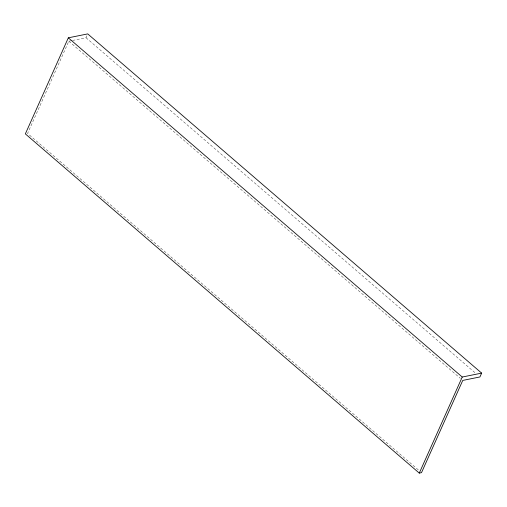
<?xml version="1.0" encoding="UTF-8"?>
<svg xmlns="http://www.w3.org/2000/svg" width="507" height="507" viewBox="0 0 507 507"><rect width="100%" height="100%" fill="white"/><g stroke="black" fill="none" stroke-linecap="round" stroke-linejoin="round"><path stroke-width="0.38" stroke-dasharray="2.54 1.9" d="M71.823 40.611L68.838 41.213L27.581 133.436L419.105 470.585M72.571 40.459L86.006 37.746L87.438 34.539M86.006 37.746L475.737 373.342M68.838 41.213L460.362 378.355"/><path stroke-width="0.76" d="M68.325 37.822L25.35 133.886L419.276 473.101L421.507 472.644L462.758 380.421L479.933 376.954L481.65 373.114L87.724 33.899L68.325 37.822L462.245 377.031L481.65 373.114M419.276 473.101L462.245 377.031"/></g></svg>
